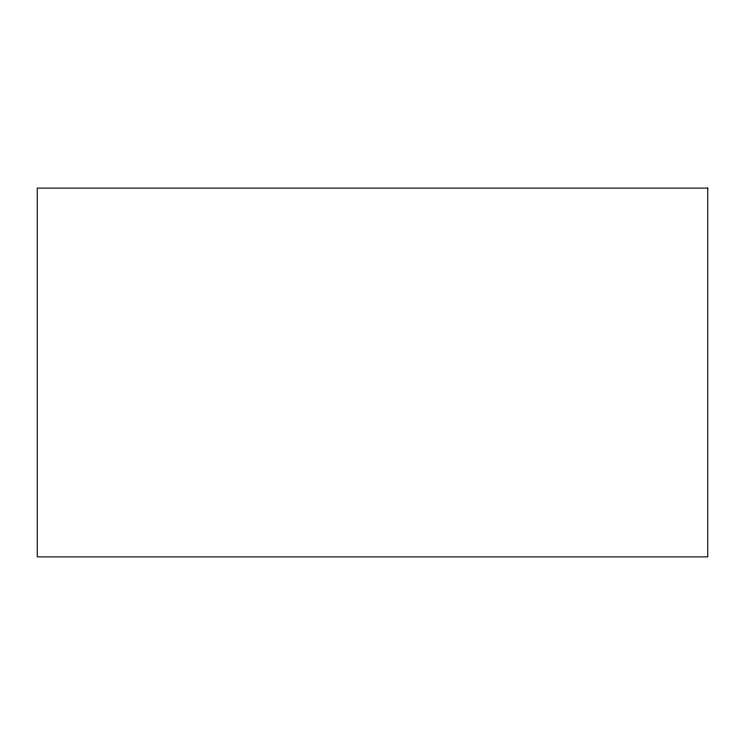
<?xml version="1.0" encoding="UTF-8"?>
<svg xmlns="http://www.w3.org/2000/svg" width="745" height="745" viewBox="0 0 745 745"><rect width="100%" height="100%" fill="white"/><g stroke="black" fill="none" stroke-linecap="round" stroke-linejoin="round"><path stroke-width="1.12" d="M707.75 188.113L37.25 188.113L37.25 556.888L707.75 556.888L707.75 188.113"/></g></svg>
